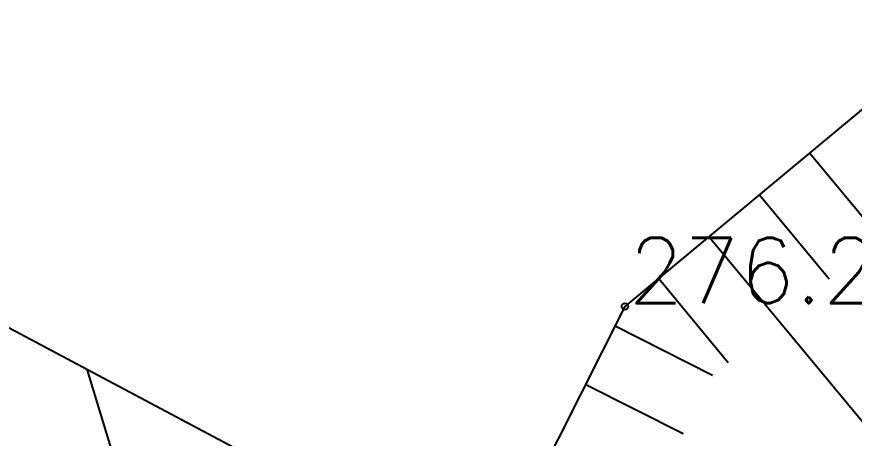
# Model space of a CAD drawing. Extents: x 524954 to 526204, y 9523489 to 9524010.
# Drawn here: x 525325.23 to 525338.02, y 9523800.37 to 9523806.8 of the extents above; entities that cross this region are included whole.
import ezdxf

# ---------------------------------------------------------------- set-up
doc = ezdxf.new("R2010")
doc.units = 0
doc.header["$PDMODE"] = 33
doc.header["$PDSIZE"] = 0.1
doc.linetypes.add('ACAD_ISO12W100', pattern=[21, 12, -3, 0, -3, 0, -3])
for name, color, linetype in [('Bati', 6, 'Continuous'), ('Bati_H', 1, 'Continuous'), ('Bord Fleuve', 4, 'ACAD_ISO12W100'), ('Haut_Talus', 30, 'Continuous'), ('Talus', 2, 'Continuous'), ('TopoAlt', 3, 'Continuous'), ('TOPOJIS', 7, 'Continuous')]:
    doc.layers.add(name, color=color, linetype=linetype)
doc.styles.add('Simplex 1.0', font='Simplex.shx', dxfattribs={"width": 0.99, "height": 1})

# ---------------------------------------------------------------- blocks, each defined once
blk = doc.blocks.new('TCPOINT M')
at = {"color": 0}
blk.add_point((0, 0), dxfattribs=at)
at = {"layer": 'TopoAlt', "style": 'Simplex 1.0', "width": 0.99}
blk.add_attdef('ALT', (0.15, 0.15), '', height=1, dxfattribs=at)

msp = doc.modelspace()

# ---------------------------------------------------------------- hatches: boundary and pattern name
at = {"layer": 'Bati_H'}
h = msp.add_hatch(dxfattribs=at)
h.set_pattern_fill('_U', color=256, scale=2, angle=-72.981, style=0, pattern_type=0)
h.set_pattern_definition([(287.018979527, (0, 0), (1.9124157077, 0.58537693926), [])])
h.paths.add_polyline_path([(525331.425, 9523798.704), (525322.695, 9523782.272), (525307.769, 9523790.138), (525312.166, 9523798.735), (525313.744, 9523797.799), (525318.176, 9523805.735), (525318.179, 9523805.741)])
at = {"layer": 'Bord Fleuve', "ltscale": 0.5}
h = msp.add_hatch(dxfattribs=at)
h.set_pattern_fill('ANSI33', color=256, scale=2, angle=15, style=0)
edge = h.paths.add_edge_path()
edge.add_line((525439.351, 9523820.38), (525429.428, 9523796.02))
edge.add_line((525429.428, 9523796.02), (525428.884, 9523788.101))
edge.add_line((525428.884, 9523788.101), (525428.353, 9523783.613))
edge.add_line((525428.353, 9523783.613), (525432.345, 9523771.044))
edge.add_line((525432.345, 9523771.044), (525425.155, 9523761.396))
edge.add_line((525425.155, 9523761.396), (525425.603, 9523757.857))
edge.add_line((525425.603, 9523757.857), (525425.392, 9523752.767))
edge.add_line((525425.392, 9523752.767), (525425.531, 9523737.269))
edge.add_line((525425.531, 9523737.269), (525420.173, 9523734.242))
edge.add_line((525420.173, 9523734.242), (525409.231, 9523730.837))
edge.add_line((525409.231, 9523730.837), (525403.15, 9523725.262))
edge.add_line((525403.15, 9523725.262), (525399.312, 9523719.279))
edge.add_line((525399.312, 9523719.279), (525398.471, 9523717.204))
edge.add_line((525398.471, 9523717.204), (525387.323, 9523716.767))
edge.add_line((525387.323, 9523716.767), (525379.743, 9523715.417))
edge.add_line((525439.351, 9523820.38), (525412.029, 9523831.392))
edge.add_line((525412.029, 9523831.392), (525397.674, 9523844.829))
edge.add_line((525397.674, 9523844.829), (525370.042, 9523852.892))
edge.add_line((525370.042, 9523852.892), (525354.138, 9523871.224))
edge.add_line((525335.046, 9523740.934), (525335.464, 9523745.788))
edge.add_line((525335.464, 9523745.788), (525334.824, 9523749.483))
edge.add_line((525334.824, 9523749.483), (525332.978, 9523755.879))
edge.add_line((525332.978, 9523755.879), (525332.09, 9523761.937))
edge.add_line((525332.09, 9523761.937), (525333.482, 9523768.659))
edge.add_line((525333.482, 9523768.659), (525335.755, 9523783.426))
edge.add_line((525335.755, 9523783.426), (525345.567, 9523814.167))
edge.add_line((525345.567, 9523814.167), (525355.202, 9523841.723))
edge.add_line((525355.202, 9523841.723), (525358.159, 9523858.254))
edge.add_line((525358.159, 9523858.254), (525357.891, 9523860.435))
edge.add_line((525357.891, 9523860.435), (525354.138, 9523871.224))
edge.add_line((525335.072, 9523740.932), (525368.644, 9523722.072))
edge.add_line((525368.644, 9523722.072), (525369.749, 9523720.981))
edge.add_line((525369.749, 9523720.981), (525379.743, 9523715.417))

# ---------------------------------------------------------------- linework, layer by layer
at = {"layer": 'Bati', "flags": 128}
msp.add_lwpolyline([(525331.425, 9523798.704), (525322.695, 9523782.272), (525307.769, 9523790.138), (525312.166, 9523798.735), (525313.744, 9523797.799), (525318.176, 9523805.735), (525318.179, 9523805.741)], close=True, dxfattribs=at)
at = {"layer": 'Haut_Talus', "flags": 128}
msp.add_lwpolyline([(525331.95, 9523874.726), (525336.552, 9523864.296), (525344.734, 9523863.445), (525348.124, 9523858.45), (525349.169, 9523854.661), (525345.554, 9523839.485), (525345.232, 9523831.874), (525345.078, 9523826.742), (525343.91, 9523824.839), (525341.401, 9523810.757), (525339.936, 9523806.873), (525334.522, 9523802.382), (525330.78, 9523794.972), (525327.242, 9523786.801), (525323.549, 9523778.765), (525322.15, 9523772.584), (525324.118, 9523763.53), (525322.368, 9523760.119), (525321.737, 9523757.966)], dxfattribs=at)
at = {"layer": 'Talus'}
for p, q in [((525337.346, 9523804.724), (525338.41, 9523803.441)), ((525336.576, 9523804.086), (525337.64, 9523802.803)), ((525335.806, 9523803.447), (525338.999, 9523799.599)), ((525335.037, 9523802.809), (525336.101, 9523801.526)), ((525334.373, 9523802.086), (525335.86, 9523801.335)), ((525333.922, 9523801.194), (525335.41, 9523800.442))]:
    msp.add_line(p, q, dxfattribs=at)

# ---------------------------------------------------------------- block references
at = {"layer": 'TOPOJIS'}
ref = msp.add_blockref('TCPOINT M', (525334.522, 9523802.382, 276.27), dxfattribs=at)
ref.add_attrib('ALT', '276.27', (525334.572, 9523802.432, 276.27), dxfattribs={"layer": 'TopoAlt', "height": 1, "style": 'Simplex 1.0', "width": 0.99})

doc.saveas('drawing.dxf')
